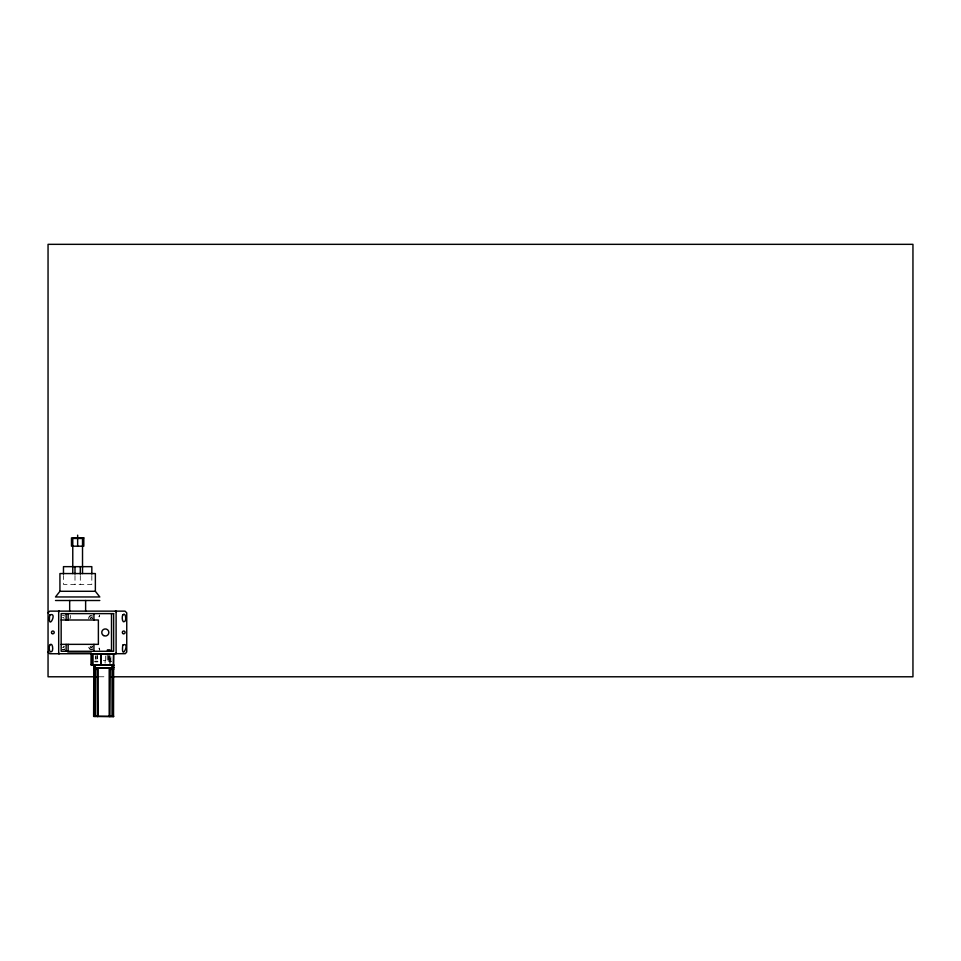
<?xml version="1.0" encoding="UTF-8"?>
<svg xmlns="http://www.w3.org/2000/svg" width="961" height="961" viewBox="0 0 961 961"><rect width="100%" height="100%" fill="white"/><g stroke="black" fill="none" stroke-linecap="round" stroke-linejoin="round"><path stroke-width="0.72" stroke-dasharray="4.8 3.6" d="M97.049 659.018L97.049 656.483M110.875 661.54L110.875 656.483M95.98 659.306L95.98 655.294M110.143 663.318L110.167 655.294M90.442 618.668L91.439 617.238L92.46 618.596M92.436 646.285L91.439 647.714L90.442 646.285M99.199 616.301L99.127 616.986A3.544 3.544 0 0 1 99.74 614.992L99.199 616.301L99.403 615.629M62.441 647.51L63.714 647.51L64.075 646.285M64.015 647.161L63.882 646.285M64.099 618.596L63.714 617.442L62.501 617.406M91.691 647.51L90.899 647.486M69.672 618.223L70.501 618.223L70.549 615.388M62.477 649.852L64.855 649.852M103.307 660.483L105.085 660.483L105.109 663.174M108.521 661.54L111.644 661.54M99.103 676.784L106.611 676.784M99.728 649.936L99.127 647.966A3.544 3.544 0 0 0 99.74 649.96M99.199 648.663L99.8 650.056M109.001 655.943L109.013 664.88M107.164 655.294L107.176 663.318M109.29 656.483L109.29 661.54M95.463 656.483L95.463 659.018M109.83 653.96L109.83 663.51M108.209 655.318L108.209 663.51M105.35 655.943L105.35 663.39M97.578 653.96L97.578 659.414M92.064 614.896L92.064 618.728M92.064 645.732L92.064 649.876M91.824 575.519L91.824 584.372L63.474 584.372L63.474 575.519M90.046 615.749L90.046 618.584M90.046 646.897L90.046 649.432M80.304 575.519L80.304 584.372M74.994 575.519L74.994 584.372M92.424 649.312A2.835 2.835 0 0 1 88.628 646.248M64.94 648.795A2.835 2.835 0 0 1 62.477 649.432M88.628 618.704A2.835 2.835 0 0 1 92.424 615.641M62.477 615.533A2.835 2.835 0 0 1 64.94 616.157"/><path stroke-width="1.44" d="M58.681 611.845L59.39 611.136M113.626 665.084L113.53 716.654M116.101 653.096L115.5 653.732M48.05 612.854L49.756 611.136L125.026 611.136L126.744 612.854L126.744 652.038L125.302 653.696L49.756 653.744L48.05 652.038M92.484 653.744L92.484 665.084M93.938 665.084L93.938 667.919M94.935 665.084L94.658 716.462M101.097 665.084L101.097 653.744M113.47 667.919L113.59 653.744L113.446 665.084L91.427 665.084L91.475 653.744L91.331 665.084M112.473 667.919L112.473 665.084M59.93 591.291L55.498 596.961L99.8 596.961L95.367 591.291L95.367 573.561L59.93 573.561L59.93 591.291L95.367 591.291M91.331 653.744L113.722 653.96M93.782 665.084L93.625 716.438L113.374 716.666M109.926 716.666L110.263 669.337M55.498 600.505L99.8 600.505M61.168 620.001L98.382 620.001L98.382 644.35L61.168 644.35M67.787 651.978L91.355 651.978M94.911 661.54L97.602 661.54M91.199 664.88L113.722 664.88M93.673 665.264L113.722 665.264M93.673 667.751L113.722 667.751M93.649 667.919L113.758 667.919M93.649 669.337L98.202 669.337L98.202 716.462M113.758 669.337L109.194 669.337L109.194 716.462M97.602 676.784L48.05 676.784L48.05 244.334L912.95 244.334L912.95 676.784L109.614 676.784M93.649 716.305L113.758 716.305M115.404 611.136L116.113 611.845M59.39 653.744L58.681 653.096M97.421 716.654L97.145 669.337M91.667 665.084L91.607 654.453M116.113 611.136L116.113 653.744M112.737 667.919L112.737 716.462M112.089 665.084L112.089 667.919M112.029 669.337L112.029 716.462M111.5 613.623L111.5 651.27M109.89 651.27L109.89 649.852L107.44 649.852L107.44 651.27M100.749 653.744L100.749 665.084M95.307 665.084L95.307 667.919M95.367 669.337L95.367 716.462M93.926 613.623L93.926 620.001M93.926 644.35L93.926 651.27M92.833 653.744L92.833 665.084M91.824 574.041L91.824 566.654L63.474 566.654L63.474 574.041M85.625 600.505L85.625 611.136M82.526 573.561L82.526 538.472L72.772 538.472L72.772 573.561M80.304 566.654L80.304 574.041M77.649 535.145L77.649 546.389M74.994 566.654L74.994 574.041M69.672 600.505L69.672 611.136M68.135 613.623L68.135 620.001M68.135 644.35L68.135 651.27M66.129 613.623L66.129 620.001M66.129 644.35L66.129 651.27M58.681 611.136L58.681 653.744M49.732 615.04C47.425 632.434 58.357 611.268 49.732 615.04M49.732 645.155C48.939 645.684 48.711 653.973 51.846 651.546C53.744 649.96 52.35 641.419 49.732 645.155M122.756 615.04C121.951 615.581 121.735 623.857 124.87 621.431C126.684 619.893 125.459 611.328 122.756 615.04M122.756 645.155C120.75 662.778 131.044 640.939 122.756 645.155M83.811 537.884L71.486 537.884L71.486 546.184L83.811 546.184L83.811 537.884M113.626 613.623L61.168 613.623L61.168 651.27L113.626 651.27L113.626 613.623M103.524 635.545A3.544 3.544 0 0 0 108.845 632.482A3.544 3.544 0 0 0 103.524 629.407A3.544 3.544 0 0 0 103.524 635.545M123.032 633.611A1.393 1.393 0 0 0 125.122 632.41A1.393 1.393 0 0 0 123.032 631.197A1.393 1.393 0 0 0 123.032 633.611M52.05 633.563A1.393 1.393 0 0 0 54.224 632.506A1.393 1.393 0 0 0 52.23 631.161A1.393 1.393 0 0 0 52.05 633.563"/></g></svg>
